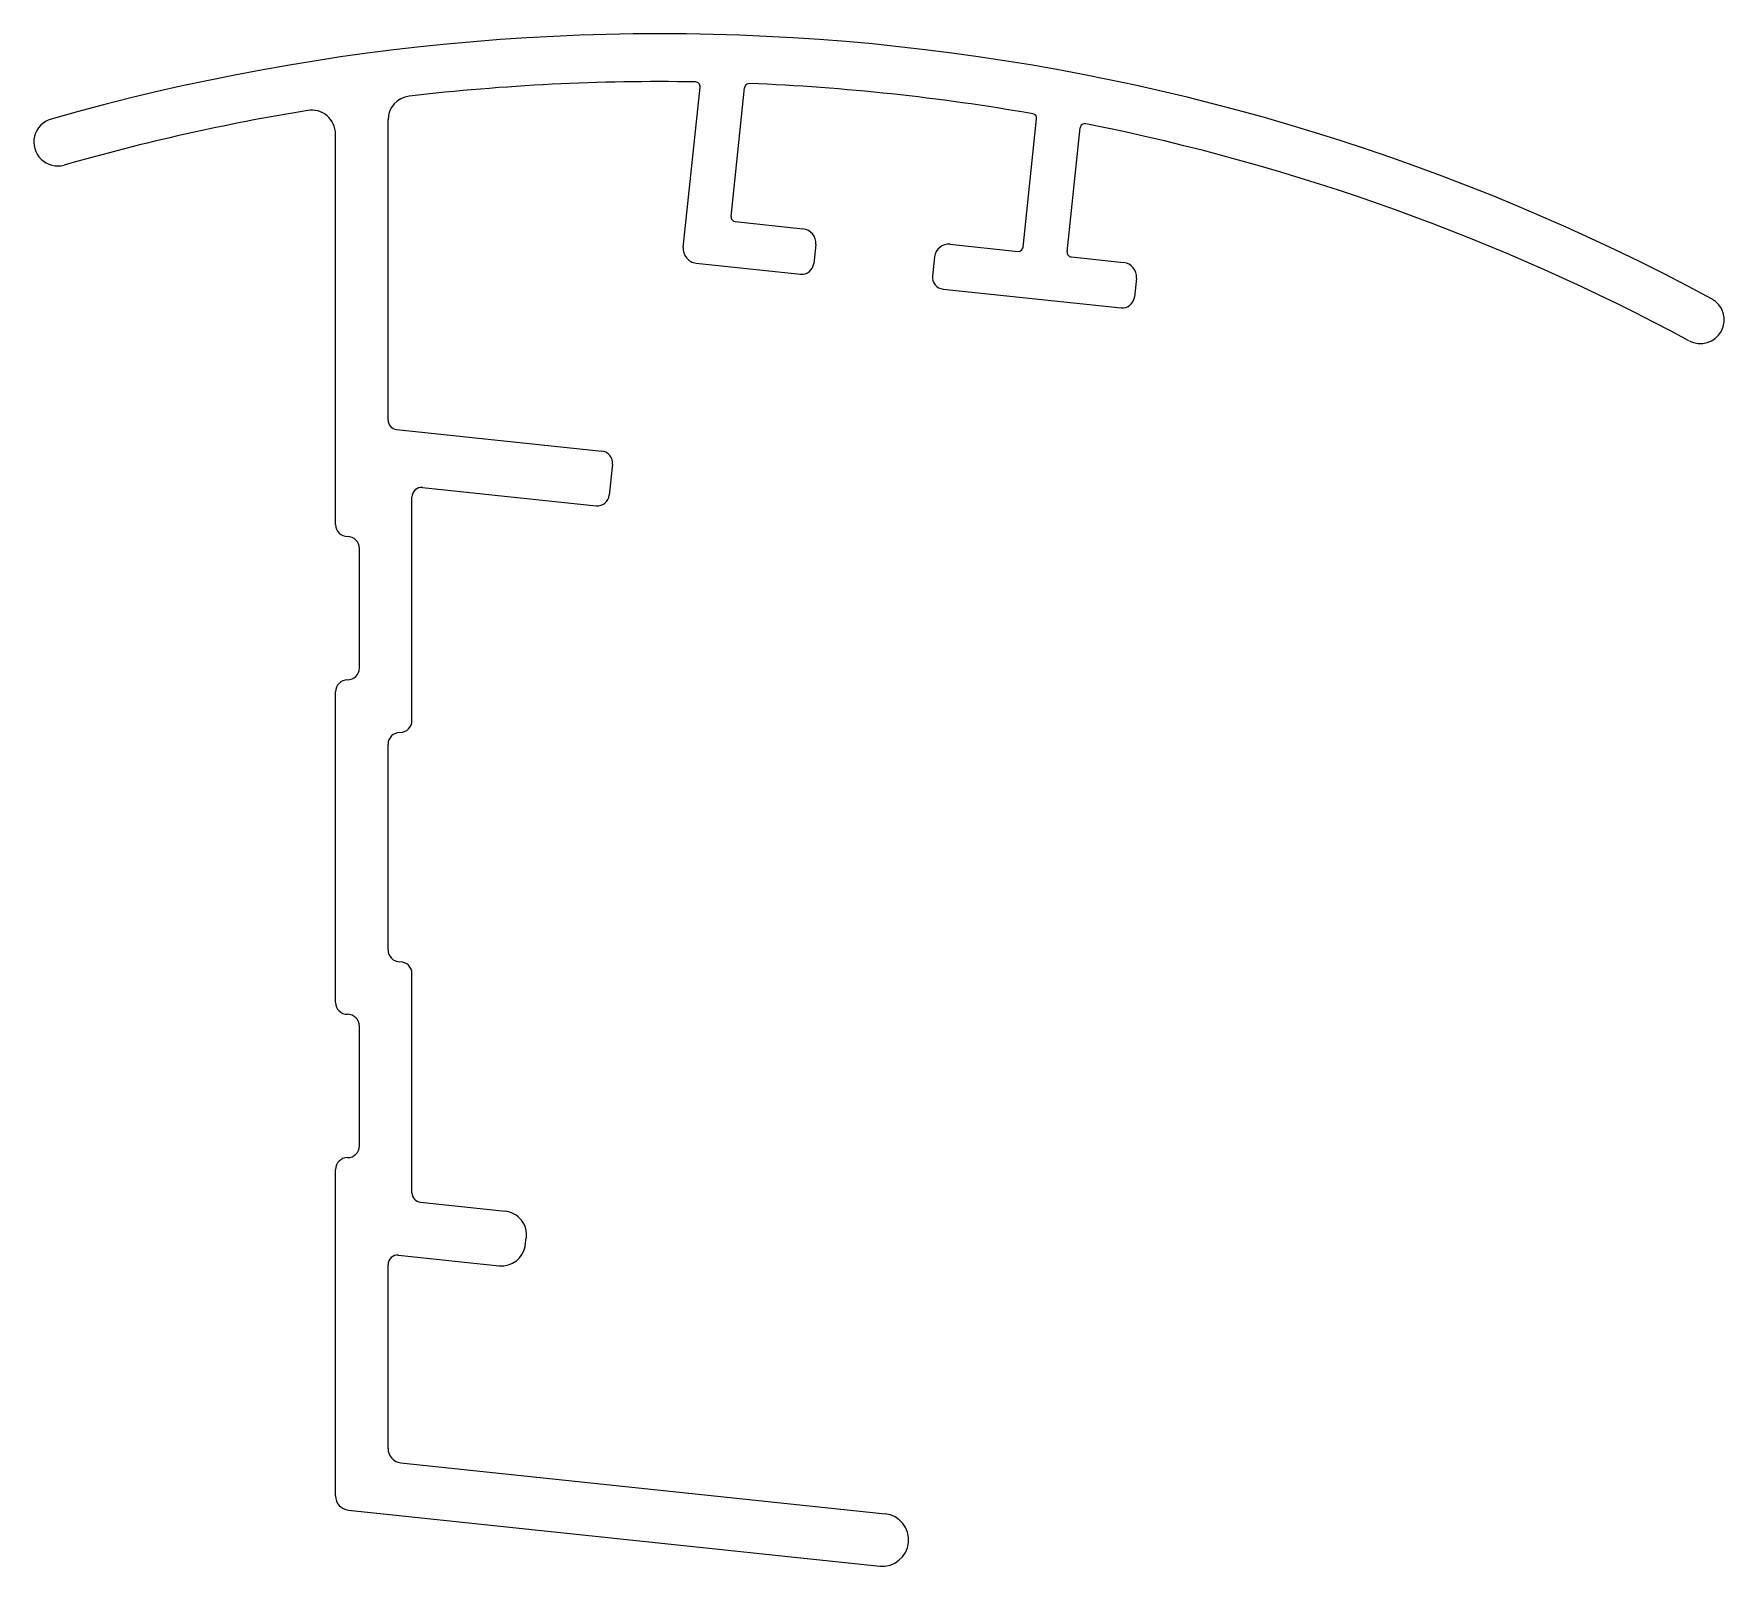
# Model space of a CAD drawing. Extents: x 627.5 to 662.9, y 584.7 to 616.8.
import ezdxf

# ---------------------------------------------------------------- set-up
doc = ezdxf.new("R2010")
doc.units = 0
doc.layers.get('0').update_dxf_attribs({"linetype": 'CONTINUOUS'})

msp = doc.modelspace()

# ---------------------------------------------------------------- linework, layer by layer
for p, q in [((641.124, 612.3), (641.477, 615.654)), ((642.122, 612.949), (642.406, 615.643)), ((634.942, 608.687), (634.942, 614.969)), ((648.239, 612.306), (648.521, 614.988)), ((649.159, 612.21), (649.431, 614.802)), ((633.842, 606.498), (633.842, 614.674)), ((642.211, 612.839), (643.629, 612.69)), ((643.896, 612.36), (643.854, 611.963)), ((646.712, 612.366), (648.129, 612.217)), ((641.391, 611.97), (643.579, 611.74)), ((646.382, 612.099), (646.34, 611.701)), ((649.248, 612.1), (650.342, 611.985)), ((650.609, 611.655), (650.567, 611.257)), ((646.563, 611.427), (650.292, 611.035)), ((635.121, 608.488), (639.418, 608.036)), ((639.64, 607.761), (639.572, 607.115)), ((635.442, 602.398), (635.442, 607.075)), ((635.663, 607.274), (639.298, 606.892)), ((634.342, 603.498), (634.342, 605.998)), ((633.842, 596.498), (633.842, 602.998)), ((634.942, 597.598), (634.942, 601.898)), ((635.442, 592.513), (635.442, 597.098)), ((634.342, 593.498), (634.342, 595.998)), ((633.842, 586.168), (633.842, 592.998)), ((635.621, 592.314), (637.394, 592.127)), ((637.816, 591.412), (637.837, 591.561)), ((635.163, 591.206), (637.269, 590.984)), ((634.942, 587.158), (634.942, 591.007)), ((635.211, 586.86), (645.35, 585.794)), ((634.111, 585.869), (645.235, 584.7))]:
    msp.add_line(p, q)
for centre, radius, start, end in [((640.642, 570.306), 46.464, 61.7248, 105.932), ((635.442, 614.969), 0.5, 96.6414, 180), ((640.642, 570.306), 45.464, 89.0718, 96.6414), ((641.377, 615.664), 0.1, 354, 89.0718), ((642.505, 615.632), 0.1, 87.6468, 174), ((640.642, 570.306), 45.464, 80.1264, 87.6468), ((640.642, 570.306), 45.464, 99.3438, 105.932), ((633.342, 614.674), 0.5, 360, 99.3438), ((648.421, 614.998), 0.1, 354, 80.1264), ((628.025, 614.505), 0.5, 105.932, 285.932), ((649.531, 614.791), 0.1, 78.7009, 174), ((640.642, 570.306), 45.464, 61.7248, 78.7009), ((642.222, 612.939), 0.1, 174, 264), ((643.597, 612.392), 0.3, 354, 84), ((641.422, 612.269), 0.3, 174, 264), ((646.68, 612.068), 0.3, 84, 174), ((648.139, 612.317), 0.1, 264, 354), ((643.605, 611.989), 0.25, 264, 354), ((649.258, 612.199), 0.1, 174, 264), ((650.31, 611.686), 0.3, 354, 84), ((646.589, 611.675), 0.25, 174, 264), ((650.318, 611.283), 0.25, 264, 354), ((662.416, 610.786), 0.5, 241.7248, 61.7248), ((635.142, 608.687), 0.2, 180, 264), ((639.392, 607.787), 0.25, 354, 84), ((635.642, 607.075), 0.2, 84, 180), ((639.324, 607.141), 0.25, 264, 354), ((634.092, 606.498), 0.25, 180, 270), ((634.092, 605.998), 0.25, 0, 90), ((634.092, 603.498), 0.25, 270, 0), ((634.092, 602.998), 0.25, 90, 180), ((635.192, 602.398), 0.25, 270, 0), ((635.192, 601.898), 0.25, 90, 180), ((635.192, 597.598), 0.25, 180, 270), ((635.192, 597.098), 0.25, 0, 90), ((634.092, 596.498), 0.25, 180, 270), ((634.092, 595.998), 0.25, 0, 90), ((634.092, 592.998), 0.25, 90, 180), ((634.092, 593.498), 0.25, 270, 0), ((635.642, 592.513), 0.2, 180, 264), ((637.342, 591.63), 0.5, 352, 84), ((637.321, 591.482), 0.5, 264, 352), ((635.142, 591.007), 0.2, 84, 180), ((635.242, 587.158), 0.3, 180, 264), ((634.142, 586.168), 0.3, 180, 264), ((645.292, 585.247), 0.55, 264, 84)]:
    msp.add_arc(centre, radius, start, end)

doc.saveas('drawing.dxf')
